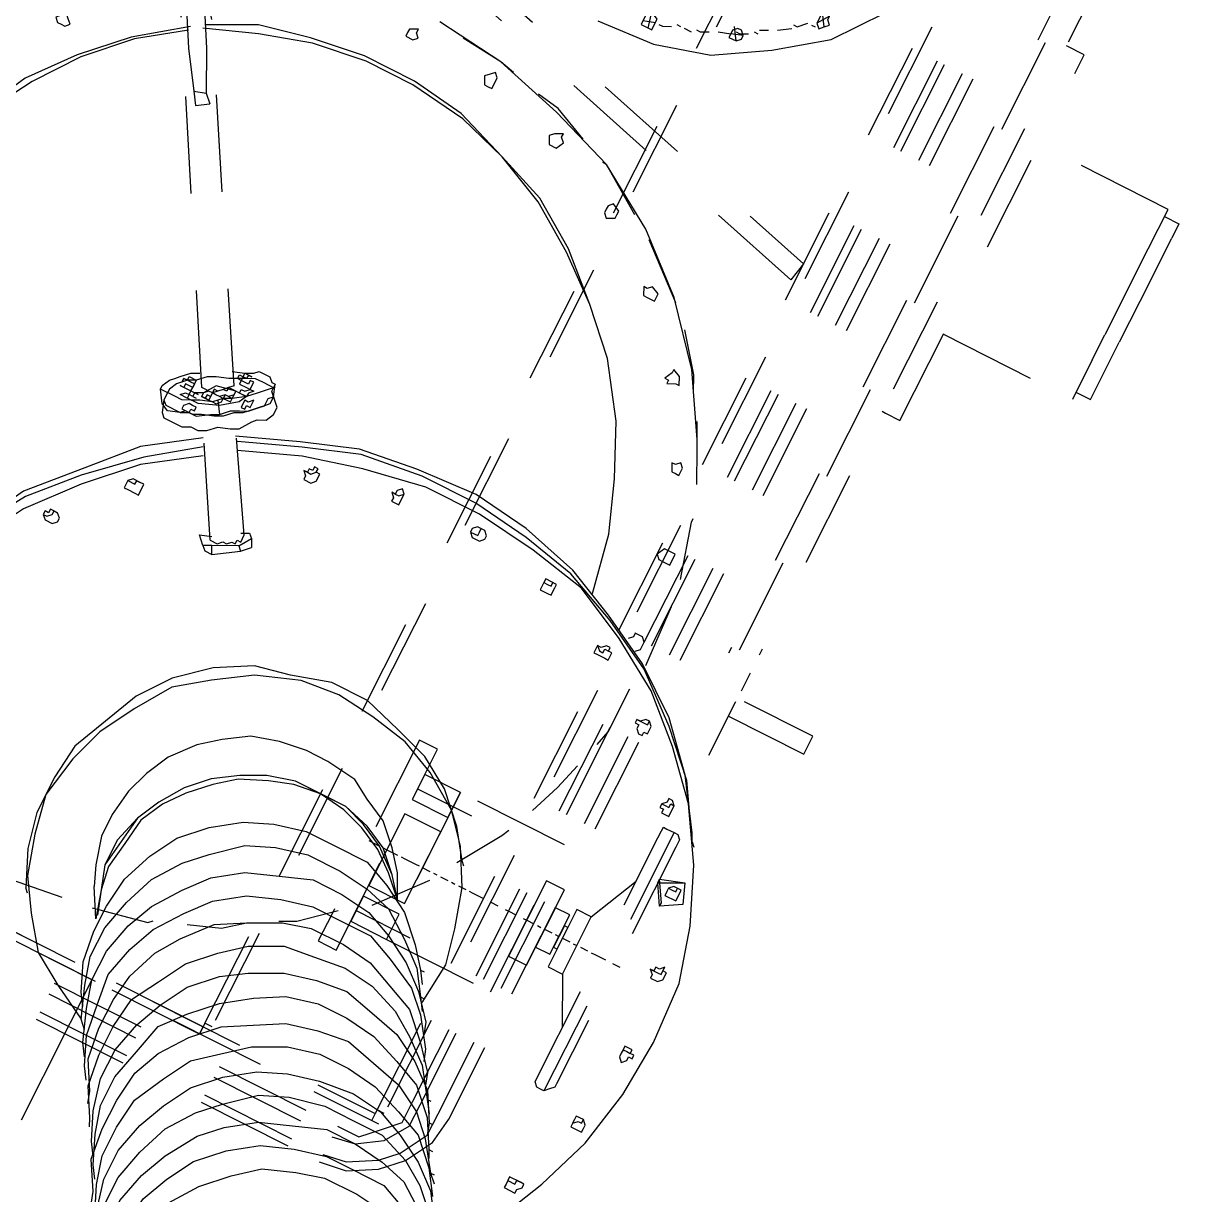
# Model space of a CAD drawing. Header units: metres. Extents: x 0 to 547597, y 0 to 1844684.
# Drawn here: x 543420.649 to 543421.859, y 1844510.722 to 1844511.928 of the extents above; entities that cross this region are included whole.
import ezdxf

# ---------------------------------------------------------------- set-up
doc = ezdxf.new("R2010")
doc.units = ezdxf.units.M
doc.linetypes.add('DASHED', pattern=[0.75, 0.5, -0.25])
doc.layers.add('5_Thep', color=4, linetype='Continuous')
doc.layers.add('TB220kVtuonglai', color=8, linetype='DASHED')

# ---------------------------------------------------------------- blocks, each defined once
blk = doc.blocks.new('MBA220-MB')
at = {"color": 1}
for points in [[(1099.4, 1475.5), (1115.9, 1475.5)], [(1099.4, 1458.9), (1099.4, 1475.5)], [(1165.5, 1475.5), (1115.9, 1475.5)], [(1165.5, 1475.5), (1235.8, 1475.5)], [(1301.9, 1475.5), (1235.8, 1475.5)], [(1301.9, 1458.9), (1301.9, 1475.5)], [(1136.6, 1458.9), (1091.1, 1458.9), (1091.1, 1310.1)], [(1165.5, 1458.9), (1136.6, 1458.9)], [(1165.5, 1458.9), (1235.8, 1458.9)], [(1264.7, 1458.9), (1235.8, 1458.9)], [(1264.7, 1458.9), (1310.1, 1458.9)], [(1310.1, 1310.1), (1310.1, 1458.9)], [(2393, 1272.9), (2339.2, 1306), (2277.3, 1334.9), (2219.4, 1355.6), (2157.4, 1368), (2095.4, 1372.1), (2029.3, 1368), (1971.4, 1351.5), (1913.6, 1326.7), (1859.8, 1293.6), (1814.4, 1252.3), (1773, 1206.8), (1740, 1153.1), (1711, 1095.2), (1698.6, 1033.2), (1690.4, 967.1), (1690.4, 905.1), (1702.8, 839), (1719.3, 777), (1744.1, 715)], [(1760.6, 1289.5), (1760.6, 1376.3), (1740, 1376.3), (1740, 1297.7)], [(2120.2, 1347.3), (2124.3, 1347.3), (2124.3, 1347.3), (2128.5, 1351.5), (2124.3, 1355.6), (2124.3, 1355.6), (2120.2, 1355.6), (2120.2, 1359.7), (2116.1, 1359.7), (2116.1, 1355.6), (2111.9, 1355.6), (2111.9, 1347.3), (2116.1, 1347.3), (2120.2, 1347.3)], [(2033.4, 1339.1), (2037.5, 1339.1), (2037.5, 1347.3), (2033.4, 1351.5), (2025.1, 1351.5), (2025.1, 1347.3), (2021, 1347.3), (2025.1, 1343.2), (2025.1, 1339.1), (2029.3, 1339.1), (2029.3, 1334.9), (2033.4, 1339.1)], [(2029.3, 1334.9), (2029.3, 1343.2), (2029.3, 1347.3), (2025.1, 1347.3)], [(2029.3, 1334.9), (2029.3, 1343.2), (2029.3, 1347.3), (2025.1, 1347.3)], [(2116.1, 1347.3), (2116.1, 1351.5), (2116.1, 1351.5), (2116.1, 1355.6), (2111.9, 1355.6)], [(2116.1, 1347.3), (2116.1, 1351.5), (2116.1, 1351.5), (2116.1, 1355.6), (2111.9, 1355.6)], [(2211.1, 1334.9), (2211.1, 1334.9), (2211.1, 1347.3), (2211.1, 1347.3), (2207, 1347.3), (2202.9, 1347.3), (2202.9, 1347.3), (2198.7, 1343.2), (2198.7, 1334.9), (2202.9, 1334.9), (2202.9, 1334.9), (2211.1, 1334.9)], [(1934.2, 1326.7), (1954.9, 1334.9), (1967.3, 1314.3), (1963.2, 1314.3)], [(2202.9, 1334.9), (2207, 1334.9), (2207, 1334.9), (2202.9, 1339.1), (2202.9, 1343.2), (2198.7, 1343.2)], [(2202.9, 1334.9), (2207, 1334.9), (2207, 1334.9), (2202.9, 1339.1), (2202.9, 1343.2), (2198.7, 1343.2)], [(1963.2, 1314.3), (1942.5, 1301.9), (1934.2, 1326.7)], [(1946.6, 1301.9), (1934.2, 1326.7), (1934.2, 1326.7)], [(1954.9, 1314.3), (1954.9, 1314.3), (1954.9, 1314.3), (1954.9, 1326.7), (1954.9, 1326.7), (1954.9, 1326.7), (1946.6, 1326.7), (1946.6, 1326.7), (1942.5, 1326.7), (1942.5, 1318.4), (1946.6, 1314.3), (1946.6, 1314.3), (1954.9, 1314.3)], [(1946.6, 1314.3), (1946.6, 1318.4), (1946.6, 1318.4), (1946.6, 1322.5), (1942.5, 1322.5)], [(1946.6, 1314.3), (1946.6, 1318.4), (1946.6, 1318.4), (1946.6, 1322.5), (1942.5, 1322.5)], [(1950.8, 1314.3), (1954.9, 1314.3), (1954.9, 1326.7), (1950.8, 1326.7), (1950.8, 1326.7), (1946.6, 1326.7)], [(1950.8, 1314.3), (1954.9, 1314.3), (1954.9, 1326.7), (1950.8, 1326.7), (1950.8, 1326.7), (1946.6, 1326.7)], [(1409.3, 1293.6), (1409.3, 1310.1), (987.8, 1310.1), (987.8, 1289.5)], [(1884.6, 1310.1), (1835, 1277.1), (1789.6, 1235.8), (1752.4, 1186.2), (1723.4, 1132.4), (1698.6, 1078.7), (1682.1, 1016.7), (1673.8, 954.7), (1678, 888.6), (1686.2, 826.6), (1706.9, 768.7), (1731.7, 706.7)], [(1892.9, 1314.3), (1839.2, 1281.2), (1797.8, 1239.9), (1756.5, 1190.3), (1727.6, 1136.6), (1702.8, 1078.7), (1690.4, 1020.8), (1682.1, 958.8), (1682.1, 896.8), (1690.4, 830.7), (1711, 772.9), (1735.8, 710.9)], [(1892.9, 1314.3), (1839.2, 1281.2), (1797.8, 1239.9), (1756.5, 1190.3), (1727.6, 1136.6), (1702.8, 1078.7), (1690.4, 1020.8), (1682.1, 958.8), (1682.1, 896.8), (1690.4, 830.7), (1711, 772.9), (1735.8, 710.9)], [(1892.9, 1314.3), (1884.6, 1310.1)], [(1892.9, 1314.3), (1897, 1318.4)], [(1967.3, 1314.3), (1946.6, 1301.9)], [(2293.8, 1301.9), (2297.9, 1301.9), (2297.9, 1314.3), (2293.8, 1314.3), (2289.7, 1318.4), (2285.5, 1318.4), (2285.5, 1314.3), (2285.5, 1314.3), (2285.5, 1301.9), (2293.8, 1301.9)], [(2289.7, 1301.9), (2289.7, 1310.1), (2285.5, 1310.1), (2285.5, 1314.3), (2285.5, 1314.3)], [(2289.7, 1301.9), (2289.7, 1310.1), (2285.5, 1310.1), (2285.5, 1314.3), (2285.5, 1314.3)], [(1892.9, 1293.6), (1892.9, 1293.6), (1892.9, 1297.7), (1897, 1301.9), (1905.3, 1301.9)], [(1905.3, 1301.9), (2178.1, 1301.9)], [(1946.6, 1301.9), (1942.5, 1301.9)], [(2041.7, 1297.7), (2041.7, 1306)], [(2178.1, 1301.9), (2182.2, 1301.9), (2186.3, 1297.7), (2190.5, 1293.6), (2190.5, 1293.6)], [(2624.4, 1004.3), (2595.5, 987.8), (2562.4, 983.6), (2529.4, 983.6), (2500.4, 987.8), (2467.4, 1000.2), (2438.4, 1020.8), (2413.6, 1045.6), (2393, 1070.4), (2380.6, 1103.5), (2372.3, 1132.4), (2372.3, 1169.6), (2376.4, 1202.7), (2384.7, 1231.6), (2401.2, 1260.5), (2426, 1285.3), (2450.8, 1301.9)], [(483.6, 1289.5), (1690.4, 1289.5)], [(1409.3, 1289.5), (1409.3, 1293.6)], [(1711, 1289.5), (1731.7, 1289.5)], [(1744.1, 1289.5), (1806.1, 1289.5)], [(1892.9, 1293.6), (2190.5, 1293.6)], [(1892.9, 1293.6), (1892.9, 1293.6)], [(1892.9, 1289.5), (1892.9, 1293.6)], [(1905.3, 1281.2), (1897, 1281.2), (1892.9, 1281.2), (1892.9, 1285.3), (1892.9, 1289.5)], [(2190.5, 1289.5), (2190.5, 1285.3), (2186.3, 1281.2), (2182.2, 1281.2), (1905.3, 1281.2)], [(2041.7, 1293.6), (2041.7, 1293.6)], [(2041.7, 1277.1), (2041.7, 1289.5)], [(2190.5, 1293.6), (2190.5, 1289.5)], [(2603.8, 987.8), (2574.8, 975.4), (2541.8, 971.2), (2508.7, 971.2), (2475.6, 975.4), (2446.7, 987.8), (2417.8, 1004.3), (2393, 1029.1), (2372.3, 1058), (2359.9, 1091.1), (2351.6, 1124.2), (2351.6, 1153.1), (2351.6, 1190.3), (2364, 1219.2), (2380.6, 1252.3), (2401.2, 1272.9), (2426, 1293.6)], [(1876.4, 1272.9), (1880.5, 1272.9), (1880.5, 1281.2), (1876.4, 1281.2), (1868.1, 1281.2), (1868.1, 1281.2), (1864, 1277.1), (1864, 1272.9), (1868.1, 1272.9), (1868.1, 1272.9), (1872.2, 1268.8), (1876.4, 1268.8), (1876.4, 1272.9)], [(1872.2, 1268.8), (1872.2, 1272.9), (1872.2, 1272.9), (1872.2, 1277.1), (1868.1, 1277.1), (1868.1, 1281.2)], [(1872.2, 1268.8), (1872.2, 1272.9), (1872.2, 1272.9), (1872.2, 1277.1), (1868.1, 1277.1), (1868.1, 1281.2)], [(2008.6, 1256.4), (1954.9, 1281.2)], [(2041.7, 1272.9), (2041.7, 1277.1)], [(2074.7, 1256.4), (2124.3, 1281.2)], [(2583.1, 975.4), (2550, 963), (2521.1, 954.7), (2488, 954.7), (2455, 963), (2426, 975.4), (2393, 996), (2372.3, 1016.7), (2351.6, 1045.6), (2339.2, 1078.7), (2326.8, 1111.8), (2326.8, 1144.8), (2331, 1177.9), (2339.2, 1206.8), (2359.9, 1235.8), (2380.6, 1260.5), (2405.4, 1281.2)], [(1694.5, 1268.8), (491.8, 1268.8)], [(496, 1260.5), (1702.8, 1260.5)], [(2041.7, 1260.5), (2041.7, 1268.8)], [(2558.3, 963), (2529.4, 950.6), (2500.4, 942.3), (2467.4, 942.3), (2434.3, 950.6), (2401.2, 963), (2372.3, 983.6), (2351.6, 1004.3), (2326.8, 1033.2), (2314.5, 1062.2), (2306.2, 1099.4), (2306.2, 1132.4), (2306.2, 1165.5), (2318.6, 1198.6), (2335.1, 1223.4), (2359.9, 1248.2), (2380.6, 1268.8)], [(2074.7, 1239.9), (2074.7, 1256.4), (2008.6, 1256.4), (2008.6, 1239.9), (2074.7, 1239.9)], [(2041.7, 1252.3), (2041.7, 1256.4)], [(2041.7, 1239.9), (2041.7, 1248.2)], [(2537.6, 950.6), (2508.7, 938.2), (2475.6, 929.9), (2442.6, 929.9), (2409.5, 938.2), (2380.6, 950.6), (2351.6, 967.1), (2326.8, 991.9), (2306.2, 1020.8), (2293.8, 1049.8), (2285.5, 1082.8), (2281.4, 1120), (2285.5, 1153.1), (2297.9, 1182), (2314.5, 1211), (2335.1, 1235.8), (2359.9, 1252.3)], [(2062.3, 1219.2), (2062.3, 1235.8), (2016.9, 1235.8), (2016.9, 1219.2), (2062.3, 1219.2)], [(2054.1, 1235.8), (2054.1, 1239.9), (2029.3, 1239.9), (2029.3, 1235.8), (2054.1, 1235.8)], [(2041.7, 1231.6), (2041.7, 1235.8)], [(2512.8, 938.2), (2483.9, 925.8), (2455, 917.5), (2421.9, 917.5), (2388.8, 921.6), (2355.8, 938.2), (2326.8, 954.7), (2306.2, 979.5), (2285.5, 1004.3), (2269, 1037.4), (2260.7, 1070.4), (2260.7, 1103.5), (2264.9, 1136.6), (2277.3, 1169.6), (2289.7, 1198.6), (2314.5, 1223.4), (2339.2, 1239.9)], [(2318.6, 1227.5), (2326.8, 1235.8)], [(1814.4, 1211), (1818.5, 1215.1), (1818.5, 1219.2), (1814.4, 1219.2), (1814.4, 1223.4), (1806.1, 1223.4), (1802, 1219.2), (1802, 1215.1), (1806.1, 1211), (1806.1, 1206.8), (1810.2, 1206.8), (1810.2, 1211), (1814.4, 1211)], [(2041.7, 1219.2), (2041.7, 1227.5)], [(2492.2, 925.8), (2463.2, 909.2), (2430.2, 905.1), (2397.1, 905.1), (2364, 909.2), (2335.1, 921.6), (2306.2, 942.3), (2281.4, 967.1), (2264.9, 996), (2248.3, 1025), (2240.1, 1058), (2235.9, 1091.1), (2244.2, 1124.2), (2252.5, 1157.2), (2269, 1186.2), (2289.7, 1206.8), (2318.6, 1227.5)], [(2318.6, 1227.5), (2318.6, 1231.6)], [(1161.4, 1219.2), (1033.2, 1219.2)], [(1351.5, 1219.2), (1223.4, 1219.2)], [(1541.6, 1219.2), (1413.5, 1219.2)], [(1731.7, 1219.2), (1607.7, 1219.2)], [(1926, 1219.2), (1797.8, 1219.2)], [(1806.1, 1206.8), (1806.1, 1219.2), (1806.1, 1219.2), (1806.1, 1219.2), (1802, 1219.2)], [(1806.1, 1206.8), (1806.1, 1219.2), (1806.1, 1219.2), (1806.1, 1219.2), (1802, 1219.2)], [(2116.1, 1219.2), (1987.9, 1219.2)], [(2083, 1198.6), (2083, 1219.2), (1996.2, 1219.2), (1996.2, 1198.6), (2083, 1198.6)], [(2041.7, 1211), (2041.7, 1215.1)], [(2260.7, 1219.2), (2178.1, 1219.2)], [(2467.4, 913.4), (2438.4, 901), (2409.5, 892.7), (2376.4, 892.7), (2343.4, 901), (2310.3, 909.2), (2285.5, 929.9), (2260.7, 954.7), (2240.1, 983.6), (2223.5, 1012.6), (2215.3, 1045.6), (2215.3, 1078.7), (2219.4, 1111.8), (2231.8, 1144.8), (2244.2, 1173.8), (2269, 1198.6), (2297.9, 1215.1)], [(2359.9, 1120), (2355.8, 1149), (2339.2, 1177.9), (2318.6, 1198.6), (2289.7, 1215.1), (2260.7, 1219.2)], [(2297.9, 1215.1), (2306.2, 1219.2)], [(2297.9, 1215.1), (2297.9, 1219.2)], [(1161.4, 1206.8), (1033.2, 1206.8)], [(1351.5, 1206.8), (1223.4, 1206.8)], [(1541.6, 1206.8), (1413.5, 1206.8)], [(1731.7, 1206.8), (1607.7, 1206.8)], [(1926, 1206.8), (1797.8, 1206.8)], [(2124.3, 1078.7), (2124.3, 1198.6), (1954.9, 1198.6), (1954.9, 1078.7), (2124.3, 1078.7)], [(2116.1, 1206.8), (1987.9, 1206.8)], [(2041.7, 1198.6), (2041.7, 1206.8)], [(2041.7, 1194.4), (2041.7, 1198.6)], [(2260.7, 1206.8), (2178.1, 1206.8)], [(2446.7, 901), (2417.8, 888.6), (2384.7, 880.3), (2351.6, 880.3), (2318.6, 888.6), (2289.7, 901), (2260.7, 917.5), (2235.9, 942.3), (2219.4, 967.1), (2202.9, 1000.2), (2194.6, 1033.2), (2190.5, 1066.3), (2198.7, 1099.4), (2207, 1132.4), (2223.5, 1161.4), (2244.2, 1186.2), (2273.1, 1202.7)], [(2252.5, 1190.3), (2264.9, 1198.6)], [(2351.6, 1120), (2347.5, 1144.8), (2331, 1173.8), (2314.5, 1190.3), (2285.5, 1206.8), (2260.7, 1206.8)], [(2273.1, 1202.7), (2285.5, 1206.8)], [(2273.1, 1202.7), (2273.1, 1206.8)], [(1752.4, 1190.3), (1686.2, 1186.2)], [(2426, 888.6), (2397.1, 872.1), (2364, 867.9), (2331, 867.9), (2297.9, 872.1), (2269, 888.6), (2240.1, 905.1), (2215.3, 929.9), (2194.6, 954.7), (2178.1, 987.8), (2173.9, 1020.8), (2169.8, 1053.9), (2173.9, 1087), (2186.3, 1120), (2202.9, 1144.8), (2223.5, 1169.6), (2252.5, 1190.3)], [(2252.5, 1190.3), (2252.5, 1194.4)], [(1161.4, 1186.2), (1033.2, 1186.2)], [(1161.4, 1177.9), (1033.2, 1177.9)], [(1351.5, 1186.2), (1223.4, 1186.2)], [(1351.5, 1177.9), (1223.4, 1177.9)], [(1541.6, 1186.2), (1413.5, 1186.2)], [(1541.6, 1177.9), (1413.5, 1177.9)], [(1657.3, 1182), (1599.5, 1165.5), (1595.3, 1165.5)], [(1731.7, 1186.2), (1607.7, 1186.2)], [(1731.7, 1177.9), (1607.7, 1177.9)], [(1744.1, 1173.8), (1740, 1177.9), (1731.7, 1177.9), (1727.6, 1173.8), (1727.6, 1165.5), (1731.7, 1165.5), (1735.8, 1161.4)], [(1847.4, 1182), (1830.9, 1186.2), (1781.3, 1186.2)], [(1926, 1186.2), (1797.8, 1186.2)], [(1926, 1177.9), (1797.8, 1177.9)], [(2116.1, 1186.2), (1987.9, 1186.2)], [(2116.1, 1177.9), (1987.9, 1177.9)], [(2041.7, 1177.9), (2041.7, 1186.2)], [(2041.7, 1173.8), (2041.7, 1177.9)], [(2401.2, 876.2), (2372.3, 859.7), (2339.2, 855.5), (2306.2, 855.5), (2277.3, 859.7), (2244.2, 872.1), (2219.4, 888.6), (2190.5, 913.4), (2173.9, 942.3), (2157.4, 975.4), (2149.1, 1004.3), (2149.1, 1041.5), (2153.3, 1074.6), (2165.7, 1103.5), (2178.1, 1132.4), (2202.9, 1157.2), (2227.7, 1177.9)], [(2260.7, 1186.2), (2178.1, 1186.2)], [(2260.7, 1177.9), (2178.1, 1177.9)], [(2227.7, 1177.9), (2240.1, 1182)], [(2227.7, 1177.9), (2227.7, 1177.9)], [(2331, 1120), (2326.8, 1144.8), (2310.3, 1169.6), (2285.5, 1186.2), (2260.7, 1186.2)], [(2318.6, 1120), (2318.6, 1144.8), (2302.1, 1161.4), (2285.5, 1177.9), (2260.7, 1177.9)], [(1649, 1157.2), (1649, 1165.5), (1636.6, 1165.5), (1636.6, 1157.2), (1636.6, 1153.1), (1644.9, 1149), (1649, 1153.1), (1649, 1157.2)], [(1649, 1157.2), (1649, 1165.5), (1636.6, 1165.5), (1636.6, 1157.2), (1636.6, 1153.1), (1644.9, 1149), (1649, 1153.1), (1649, 1157.2)], [(1938.4, 1153.1), (1905.3, 1165.5), (1876.4, 1173.8)], [(2041.7, 1157.2), (2041.7, 1165.5)], [(2380.6, 859.7), (2351.6, 847.3), (2318.6, 843.1), (2285.5, 839), (2252.5, 847.3), (2223.5, 859.7), (2194.6, 880.3), (2169.8, 901), (2149.1, 929.9), (2136.7, 963), (2128.5, 996), (2128.5, 1029.1), (2128.5, 1062.2), (2140.9, 1091.1), (2157.4, 1124.2), (2178.1, 1144.8), (2207, 1165.5)], [(2207, 1165.5), (2219.4, 1169.6)], [(2207, 1165.5), (2207, 1165.5)], [(1182, 847.3), (1177.9, 909.2), (1161.4, 967.1), (1128.3, 1020.8), (1091.1, 1070.4), (1041.5, 1107.6)], [(1033.2, 1157.2), (1161.4, 1157.2)], [(1223.4, 1157.2), (1351.5, 1157.2)], [(1413.5, 1157.2), (1541.6, 1157.2)], [(1562.3, 1153.1), (1529.2, 1136.6), (1504.4, 1124.2)], [(1607.7, 1157.2), (1731.7, 1157.2)], [(1764.8, 1136.6), (1764.8, 1140.7), (1764.8, 1140.7), (1764.8, 1149), (1764.8, 1149), (1764.8, 1153.1), (1756.5, 1153.1), (1756.5, 1149), (1752.4, 1149), (1752.4, 1144.8), (1756.5, 1140.7), (1756.5, 1136.6), (1764.8, 1136.6)], [(1797.8, 1157.2), (1926, 1157.2)], [(1987.9, 1157.2), (2116.1, 1157.2)], [(2041.7, 1153.1), (2041.7, 1153.1)], [(2359.9, 847.3), (2326.8, 834.9), (2297.9, 826.6), (2264.9, 826.6), (2231.8, 834.9), (2202.9, 847.3), (2173.9, 867.9), (2149.1, 888.6), (2128.5, 917.5), (2116.1, 950.6), (2103.7, 983.6), (2103.7, 1016.7), (2107.8, 1049.8), (2120.2, 1078.7), (2136.7, 1107.6), (2157.4, 1132.4), (2182.2, 1153.1)], [(2178.1, 1157.2), (2297.9, 1157.2), (2297.9, 1082.8)], [(2182.2, 1153.1), (2194.6, 1157.2)], [(2182.2, 1153.1), (2182.2, 1153.1)], [(2285.5, 1157.2), (2285.5, 1149), (2289.7, 1149)], [(1053.9, 111.6), (1033.2, 111.6), (1310.1, 1149), (1330.8, 1144.8), (1041.5, 70.3), (1041.5, -917.5), (1025, -917.5), (1025, -111.6)], [(1161.4, 1149), (1033.2, 1149)], [(1351.5, 1149), (1223.4, 1149)], [(1541.6, 1149), (1413.5, 1149)], [(1731.7, 1149), (1607.7, 1149)], [(1756.5, 1136.6), (1760.6, 1140.7), (1760.6, 1144.8), (1756.5, 1144.8), (1756.5, 1144.8), (1756.5, 1144.8), (1756.5, 1149), (1752.4, 1149)], [(1756.5, 1136.6), (1760.6, 1140.7), (1760.6, 1144.8), (1756.5, 1144.8), (1756.5, 1144.8), (1756.5, 1144.8), (1756.5, 1149), (1752.4, 1149)], [(1926, 1149), (1797.8, 1149)], [(2165.7, 1140.7), (2120.2, 1144.8), (2083, 1136.6), (2041.7, 1124.2), (2004.5, 1103.5), (1975.5, 1078.7), (1950.8, 1041.5), (1934.2, 1004.3), (1926, 963), (1921.8, 921.6), (1926, 880.3), (1942.5, 834.9), (1967.3, 797.7), (1992.1, 764.6), (2029.3, 739.8), (2066.5, 719.1), (2103.7, 706.7), (2149.1, 698.5), (2190.5, 706.7), (2231.8, 719.1), (2264.9, 739.8), (2297.9, 764.6), (2318.6, 797.7), (2339.2, 834.9)], [(2021, 1107.6), (1975.5, 1136.6), (1967.3, 1140.7)], [(2116.1, 1149), (1987.9, 1149)], [(2041.7, 1136.6), (2041.7, 1149)], [(2161.5, 1136.6), (2173.9, 1144.8)], [(2161.5, 1136.6), (2161.5, 1140.7)], [(2285.5, 1149), (2178.1, 1149)], [(2289.7, 1082.8), (2289.7, 1149), (2297.9, 1149)], [(1520.9, 1132.4), (1458.9, 1095.2), (1401.1, 1045.6), (1351.5, 987.8), (1310.1, 921.6), (1285.3, 851.4), (1264.7, 777), (1256.4, 702.6)], [(1562.3, 1128.3), (1562.3, 1132.4), (1554, 1132.4), (1549.9, 1128.3), (1554, 1124.2), (1554, 1120), (1562.3, 1124.2), (1562.3, 1128.3)], [(1562.3, 1128.3), (1562.3, 1132.4), (1554, 1132.4), (1549.9, 1128.3), (1554, 1124.2), (1554, 1120), (1562.3, 1124.2), (1562.3, 1128.3)], [(2041.7, 1132.4), (2041.7, 1136.6)], [(2041.7, 1120), (2041.7, 1128.3)], [(2339.2, 834.9), (2306.2, 822.5), (2277.3, 814.2), (2244.2, 814.2), (2211.1, 822.5), (2178.1, 834.9), (2149.1, 855.5), (2128.5, 876.2), (2103.7, 905.1), (2091.3, 934), (2083, 967.1), (2083, 1004.3), (2087.1, 1037.4), (2095.4, 1066.3), (2116.1, 1095.2), (2136.7, 1120), (2161.5, 1136.6)], [(2136.7, 1124.2), (2149.1, 1132.4)], [(2136.7, 1124.2), (2136.7, 1128.3)], [(2021, 1115.9), (2016.9, 1111.8)], [(2041.7, 1111.8), (2041.7, 1115.9)], [(2314.5, 822.5), (2285.5, 810.1), (2252.5, 805.9), (2223.5, 805.9), (2190.5, 810.1), (2157.4, 822.5), (2128.5, 839), (2103.7, 863.8), (2083, 892.7), (2070.6, 921.6), (2062.3, 954.7), (2062.3, 987.8), (2062.3, 1025), (2074.7, 1053.9), (2091.3, 1082.8), (2116.1, 1107.6), (2136.7, 1124.2)], [(2318.6, 983.6), (2318.6, 1120)], [(2331, 983.6), (2331, 1120)], [(2351.6, 983.6), (2351.6, 1120)], [(2359.9, 983.6), (2359.9, 1120)], [(1711, 1107.6), (1649, 1095.2), (1595.3, 1074.6), (1541.6, 1049.8), (1487.9, 1012.6), (1446.5, 971.2), (1405.2, 925.8), (1372.1, 876.2), (1351.5, 822.5), (1330.8, 764.6), (1322.5, 706.7), (1322.5, 648.9), (1330.8, 591), (1343.2, 537.3), (1368, 487.7)], [(1711, 1107.6), (1649, 1095.2), (1595.3, 1074.6), (1541.6, 1049.8), (1487.9, 1012.6), (1446.5, 971.2), (1409.3, 925.8), (1376.3, 876.2), (1351.5, 822.5), (1334.9, 768.7), (1326.7, 706.7), (1326.7, 653), (1334.9, 595.1), (1351.5, 541.4), (1372.1, 487.7)], [(1479.6, 1107.6), (1463.1, 1099.4), (1425.9, 1070.4)], [(2016.9, 1111.8), (1987.9, 1091.1), (1959, 1062.2), (1938.4, 1029.1), (1926, 991.9), (1913.6, 950.6), (1913.6, 909.2), (1926, 867.9), (1934.2, 830.7), (1954.9, 793.5), (1983.8, 760.5), (2016.9, 735.7), (2054.1, 719.1), (2091.3, 702.6), (2128.5, 698.5), (2169.8, 698.5), (2207, 706.7), (2244.2, 723.3)], [(2041.7, 1099.4), (2041.7, 1107.6)], [(1483.7, 1078.7), (1479.6, 1087), (1479.6, 1091.1), (1471.3, 1087), (1467.2, 1078.7), (1471.3, 1078.7), (1479.6, 1074.6), (1479.6, 1078.7), (1483.7, 1078.7)], [(1971.4, 1037.4), (1971.4, 1099.4)], [(2041.7, 1091.1), (2041.7, 1095.2)], [(2099.5, 1049.8), (2049.9, 1091.1)], [(2111.9, 1037.4), (2111.9, 1099.4)], [(1983.8, 1037.4), (1983.8, 1078.7), (1954.9, 1078.7), (1954.9, 1037.4), (1983.8, 1037.4)], [(2083, 1037.4), (2083, 1078.7), (2000.3, 1078.7), (2000.3, 1037.4), (2083, 1037.4)], [(2041.7, 1078.7), (2041.7, 1087)], [(2124.3, 1037.4), (2124.3, 1078.7), (2095.4, 1078.7), (2095.4, 1037.4), (2124.3, 1037.4)], [(1731.7, 1058), (1731.7, 1058), (1731.7, 1058), (1731.7, 1066.3), (1731.7, 1066.3), (1731.7, 1070.4), (1727.6, 1070.4), (1727.6, 1070.4), (1723.4, 1070.4), (1723.4, 1070.4), (1719.3, 1070.4), (1719.3, 1058), (1723.4, 1058), (1731.7, 1058)], [(1723.4, 1058), (1723.4, 1062.2), (1723.4, 1066.3), (1719.3, 1066.3)], [(1723.4, 1058), (1723.4, 1062.2), (1723.4, 1066.3), (1719.3, 1066.3)], [(2083, 1070.4), (2062.3, 1049.8), (2045.8, 1029.1), (2033.4, 1004.3), (2025.1, 979.5), (2021, 950.6), (2025.1, 921.6), (2033.4, 896.8), (2045.8, 867.9), (2062.3, 847.3), (2083, 826.6), (2103.7, 810.1), (2128.5, 797.7), (2157.4, 793.5), (2186.3, 789.4), (2211.1, 793.5), (2235.9, 801.8)], [(2083, 1070.4), (2062.3, 1053.9), (2041.7, 1029.1), (2029.3, 1004.3), (2021, 979.5), (2021, 950.6), (2021, 921.6), (2029.3, 892.7), (2041.7, 867.9), (2058.2, 843.1), (2078.9, 822.5), (2103.7, 805.9), (2128.5, 793.5), (2157.4, 789.4), (2186.3, 785.3), (2211.1, 793.5), (2235.9, 801.8)], [(2083, 1070.4), (2062.3, 1053.9), (2041.7, 1033.2), (2029.3, 1008.4), (2021, 979.5), (2021, 954.7), (2021, 921.6), (2029.3, 892.7), (2041.7, 867.9), (2058.2, 843.1), (2078.9, 822.5), (2103.7, 805.9), (2128.5, 793.5), (2157.4, 785.3), (2186.3, 785.3), (2211.1, 793.5), (2240.1, 801.8)], [(2041.7, 1070.4), (2041.7, 1074.6)], [(2041.7, 1058), (2041.7, 1070.4)], [(2083, 1070.4), (2058.2, 1058)], [(1070.4, 1058), (1082.8, 1049.8), (1087, 1053.9), (1082.8, 1058), (1078.7, 1062.2), (1074.6, 1058), (1070.4, 1058), (1070.4, 1049.8), (1074.6, 1049.8), (1082.8, 1049.8)], [(1082.8, 1058), (1070.4, 1049.8)], [(2058.2, 1058), (2037.5, 1041.5), (2016.9, 1020.8), (2004.5, 996), (1992.1, 975.4), (1987.9, 942.3), (1987.9, 917.5), (1992.1, 888.6), (2000.3, 859.7), (2016.9, 834.9), (2033.4, 814.2), (2058.2, 793.5), (2083, 781.1), (2107.8, 772.9), (2136.7, 768.7), (2161.5, 768.7), (2190.5, 777), (2211.1, 785.3)], [(2041.7, 1053.9), (2041.7, 1058)], [(1087, 1045.6), (1087, 1049.8)], [(1095.2, 1033.2), (1087, 1041.5)], [(1405.2, 1049.8), (1359.7, 996)], [(2041.7, 1037.4), (2041.7, 1049.8)], [(1095.2, 1029.1), (1095.2, 1033.2)], [(1107.6, 1016.7), (1099.4, 1029.1)], [(1413.5, 1020.8), (1413.5, 1029.1), (1405.2, 1029.1), (1401.1, 1020.8), (1405.2, 1016.7), (1405.2, 1012.6), (1413.5, 1016.7), (1413.5, 1020.8)], [(2157.4, 1016.7), (2157.4, 1037.4), (1926, 1037.4), (1926, 1016.7), (2157.4, 1016.7)], [(2041.7, 1033.2), (2041.7, 1037.4)], [(2041.7, 1016.7), (2041.7, 1029.1)], [(2157.4, 971.2), (2149.1, 987.8), (2120.2, 1020.8)], [(2289.7, 892.7), (2289.7, 1020.8)], [(2297.9, 1020.8), (2297.9, 892.7)], [(1107.6, 1016.7), (1107.6, 1016.7)], [(1115.9, 1000.2), (1111.8, 1008.4)], [(2120.2, 1016.7), (2136.7, 1016.7)], [(1120, 996), (1120, 1000.2)], [(1128.3, 983.6), (1124.2, 991.9)], [(1128.3, 987.8), (1132.4, 975.4), (1136.6, 975.4), (1136.6, 983.6), (1132.4, 987.8), (1128.3, 987.8), (1124.2, 983.6), (1124.2, 979.5), (1128.3, 975.4), (1132.4, 975.4)], [(1136.6, 983.6), (1124.2, 975.4)], [(1128.3, 979.5), (1128.3, 983.6)], [(1711, 967.1), (1715.2, 971.2), (1715.2, 979.5), (1711, 983.6), (1706.9, 983.6), (1702.8, 979.5), (1702.8, 971.2), (1706.9, 967.1), (1711, 967.1)], [(1136.6, 963), (1132.4, 975.4)], [(1343.2, 971.2), (1310.1, 921.6), (1310.1, 917.5)], [(1711, 967.1), (1711, 975.4), (1706.9, 975.4), (1702.8, 975.4)], [(1711, 967.1), (1711, 975.4), (1706.9, 975.4), (1702.8, 975.4)], [(1033.2, 958.8), (1161.4, 958.8)], [(1136.6, 963), (1136.6, 963)], [(1223.4, 958.8), (1351.5, 958.8)], [(1413.5, 958.8), (1541.6, 958.8)], [(1607.7, 958.8), (1731.7, 958.8)], [(1764.8, 686.1), (1802, 632.3), (1847.4, 586.9), (1897, 545.5), (1954.9, 512.5), (2012.7, 483.6), (2074.7, 471.2), (2136.7, 462.9), (2202.9, 462.9), (2260.7, 475.3), (2318.6, 496), (2376.4, 529), (2426, 562.1), (2467.4, 607.5), (2504.6, 657.1), (2533.5, 715), (2554.2, 772.9), (2566.6, 834.9), (2570.7, 901), (2562.4, 967.1)], [(1797.8, 958.8), (1926, 958.8)], [(1987.9, 958.8), (2116.1, 958.8)], [(2178.1, 958.8), (2297.9, 958.8)], [(2285.5, 958.8), (2285.5, 950.6), (2289.7, 950.6)], [(1161.4, 950.6), (1033.2, 950.6)], [(1144.8, 946.4), (1140.7, 954.7)], [(1144.8, 942.3), (1144.8, 946.4)], [(1351.5, 950.6), (1223.4, 950.6)], [(1359.7, 946.4), (1355.6, 954.7), (1351.5, 954.7), (1347.3, 954.7), (1343.2, 946.4), (1347.3, 942.3), (1351.5, 942.3), (1355.6, 942.3), (1359.7, 946.4)], [(1541.6, 950.6), (1413.5, 950.6)], [(1731.7, 950.6), (1607.7, 950.6)], [(1926, 950.6), (1797.8, 950.6)], [(2116.1, 950.6), (1987.9, 950.6)], [(2285.5, 950.6), (2178.1, 950.6)], [(2289.7, 950.6), (2297.9, 950.6)], [(2297.9, -950.6), (2297.9, 950.6), (2289.7, 950.6), (2289.7, -950.6), (2297.9, -950.6)], [(1149, 929.9), (1149, 938.2)], [(2202.9, 888.6), (2190.5, 921.6), (2173.9, 942.3)], [(1149, 921.6), (1149, 925.8)], [(2318.6, 793.5), (2318.6, 921.6)], [(2331, 793.5), (2331, 921.6)], [(2351.6, 793.5), (2351.6, 921.6)], [(2359.9, 793.5), (2359.9, 921.6)], [(2479.8, 921.6), (2467.4, 913.4)], [(2504.6, 929.9), (2492.2, 925.8)], [(1157.2, 909.2), (1153.1, 917.5)], [(1157.2, 905.1), (1157.2, 909.2)], [(2459.1, 909.2), (2446.7, 901)], [(1157.2, 901), (1161.4, 888.6), (1165.5, 888.6), (1165.5, 901), (1161.4, 901), (1153.1, 901), (1149, 892.7), (1153.1, 888.6), (1161.4, 888.6)], [(1165.5, 896.8), (1149, 892.7)], [(1297.7, 888.6), (1281.2, 851.4), (1277.1, 826.6)], [(1715.2, 880.3), (1719.3, 880.3), (1719.3, 888.6), (1715.2, 888.6), (1706.9, 888.6), (1706.9, 888.6), (1702.8, 884.5), (1706.9, 880.3), (1706.9, 880.3), (1711, 880.3), (1711, 876.2), (1715.2, 880.3)], [(1711, 880.3), (1711, 880.3), (1711, 884.5), (1706.9, 888.6)], [(1711, 880.3), (1711, 880.3), (1711, 884.5), (1706.9, 888.6)], [(2434.3, 892.7), (2426, 888.6), (2426, 888.6)], [(1318.4, 867.9), (1318.4, 867.9), (1310.1, 872.1), (1306, 867.9), (1301.9, 867.9), (1306, 859.7), (1310.1, 855.5), (1318.4, 859.7), (1318.4, 867.9)], [(2413.6, 880.3), (2401.2, 876.2)], [(2393, 867.9), (2380.6, 859.7)], [(2231.8, 793.5), (2219.4, 851.4), (2215.3, 855.5)], [(2372.3, 855.5), (2359.9, 847.3)], [(2347.5, 843.1), (2339.2, 834.9)], [(2289.7, 702.6), (2289.7, 830.7)], [(2297.9, 830.7), (2297.9, 702.6)], [(2297.9, 826.6), (2297.9, 760.5)], [(2297.9, 826.6), (2430.2, 826.6)], [(2326.8, 830.7), (2314.5, 822.5)], [(2359.9, 826.6), (2574.8, 826.6)], [(1735.8, 789.4), (1740, 789.4), (1740, 797.7), (1735.8, 801.8), (1727.6, 801.8), (1727.6, 797.7), (1723.4, 797.7), (1723.4, 793.5), (1727.6, 793.5), (1727.6, 789.4), (1731.7, 789.4), (1731.7, 785.3), (1735.8, 789.4)], [(2240.1, 801.8), (2211.1, 785.3)], [(1268.8, 793.5), (1264.7, 777), (1260.5, 731.5)], [(1731.7, 785.3), (1731.7, 789.4), (1731.7, 793.5), (1731.7, 793.5), (1731.7, 793.5), (1727.6, 797.7), (1723.4, 797.7)], [(1731.7, 785.3), (1731.7, 789.4), (1731.7, 793.5), (1731.7, 793.5), (1731.7, 793.5), (1727.6, 797.7), (1723.4, 797.7)], [(1293.6, 777), (1293.6, 781.1), (1285.3, 781.1), (1281.2, 781.1), (1277.1, 777), (1281.2, 772.9), (1285.3, 768.7), (1293.6, 772.9), (1293.6, 777)], [(1814.4, 764.6), (1818.5, 768.7)], [(1818.5, 756.3), (1814.4, 764.6)], [(1830.9, 760.5), (1818.5, 768.7), (1826.8, 772.9)], [(1830.9, 760.5), (1835, 764.6), (1826.8, 772.9)], [(1851.6, 739.8), (1835, 764.6)], [(1818.5, 760.5), (1723.4, 702.6)], [(1839.2, 731.5), (1839.2, 739.8), (1835, 743.9), (1835, 748.1), (1830.9, 752.2), (1830.9, 752.2), (1830.9, 756.3), (1826.8, 756.3), (1826.8, 760.5), (1818.5, 760.5)], [(1830.9, 760.5), (1843.3, 735.7)], [(2244.2, 698.5), (2235.9, 760.5)], [(1843.3, 735.7), (1847.4, 727.4), (1851.6, 731.5), (1851.6, 739.8), (1843.3, 735.7)], [(1744.1, 628.2), (1748.2, 632.3), (1748.2, 653), (1744.1, 661.3), (1744.1, 669.5), (1740, 677.8), (1731.7, 686.1), (1727.6, 698.5), (1723.4, 706.7), (1711, 715), (1706.9, 719.1), (1702.8, 727.4), (1694.5, 731.5), (1686.2, 731.5), (1673.8, 719.1)], [(1839.2, 731.5), (1740, 673.7)], [(1847.4, 727.4), (1839.2, 719.1), (1835, 731.5)], [(2248.3, 727.4), (2244.2, 723.3)], [(1673.8, 673.7), (1669.7, 686.1), (1665.6, 694.3), (1661.4, 698.5), (1661.4, 710.9), (1665.6, 715), (1665.6, 719.1), (1669.7, 719.1), (1673.8, 715), (1682.1, 706.7), (1686.2, 702.6), (1690.4, 698.5), (1698.6, 686.1), (1702.8, 677.8), (1711, 669.5), (1715.2, 657.1), (1719.3, 648.9), (1723.4, 640.6), (1723.4, 632.3), (1723.4, 615.8), (1719.3, 615.8), (1711, 619.9), (1706.9, 624.1), (1702.8, 628.2), (1694.5, 636.5), (1690.4, 644.7)], [(1673.8, 673.7), (1669.7, 686.1), (1665.6, 694.3), (1661.4, 698.5), (1661.4, 710.9), (1665.6, 715), (1665.6, 719.1), (1669.7, 719.1), (1673.8, 715), (1682.1, 706.7), (1686.2, 702.6), (1690.4, 698.5), (1698.6, 686.1), (1702.8, 677.8), (1711, 669.5), (1715.2, 657.1), (1719.3, 648.9), (1723.4, 640.6), (1723.4, 632.3), (1723.4, 615.8), (1719.3, 615.8), (1711, 619.9), (1706.9, 624.1), (1702.8, 628.2), (1694.5, 636.5), (1690.4, 644.7)], [(1678, 723.3), (1665.6, 719.1)], [(1678, 723.3), (1665.6, 719.1)], [(1673.8, 719.1), (1669.7, 719.1), (1669.7, 715), (1669.7, 706.7), (1669.7, 698.5), (1673.8, 690.2), (1678, 681.9), (1682.1, 673.7), (1686.2, 661.3), (1690.4, 653), (1698.6, 644.7), (1702.8, 636.5), (1711, 628.2), (1719.3, 624.1), (1723.4, 624.1), (1731.7, 624.1), (1731.7, 624.1), (1735.8, 628.2), (1735.8, 644.7), (1731.7, 653), (1731.7, 661.3), (1723.4, 673.7), (1719.3, 681.9), (1711, 690.2), (1706.9, 698.5), (1702.8, 706.7), (1694.5, 715), (1690.4, 719.1), (1682.1, 719.1), (1678, 723.3), (1673.8, 719.1)], [(1678, 723.3), (1686.2, 723.3), (1690.4, 719.1), (1694.5, 715), (1702.8, 706.7), (1706.9, 702.6), (1711, 694.3), (1719.3, 686.1), (1723.4, 677.8), (1727.6, 665.4), (1731.7, 657.1), (1731.7, 648.9), (1735.8, 644.7), (1740, 632.3), (1740, 632.3), (1735.8, 624.1)], [(1678, 723.3), (1686.2, 723.3), (1690.4, 719.1), (1694.5, 715), (1702.8, 706.7), (1706.9, 702.6), (1711, 694.3), (1719.3, 686.1), (1723.4, 677.8), (1727.6, 665.4), (1731.7, 657.1), (1731.7, 648.9), (1735.8, 644.7), (1740, 632.3), (1740, 632.3), (1735.8, 624.1)], [(1682.1, 702.6), (1686.2, 698.5), (1686.2, 698.5), (1690.4, 698.5), (1690.4, 690.2), (1686.2, 690.2), (1686.2, 694.3), (1682.1, 698.5), (1682.1, 698.5), (1682.1, 698.5), (1682.1, 702.6), (1682.1, 702.6)], [(1682.1, 702.6), (1686.2, 698.5), (1686.2, 698.5), (1690.4, 698.5), (1690.4, 690.2), (1686.2, 690.2), (1686.2, 694.3), (1682.1, 698.5), (1682.1, 698.5), (1682.1, 698.5), (1682.1, 702.6), (1682.1, 702.6)], [(1690.4, 706.7), (1690.4, 706.7), (1694.5, 702.6), (1694.5, 698.5), (1698.6, 698.5), (1702.8, 698.5), (1702.8, 702.6), (1698.6, 702.6), (1698.6, 706.7), (1690.4, 706.7)], [(1285.3, 686.1), (1285.3, 686.1), (1281.2, 690.2), (1277.1, 686.1), (1272.9, 686.1), (1277.1, 677.8), (1281.2, 677.8), (1285.3, 677.8), (1285.3, 686.1)], [(1669.7, 694.3), (1669.7, 694.3), (1669.7, 690.2), (1673.8, 690.2), (1673.8, 686.1), (1678, 686.1), (1678, 681.9), (1673.8, 681.9), (1673.8, 686.1), (1669.7, 686.1), (1669.7, 686.1), (1669.7, 686.1), (1669.7, 694.3)], [(1669.7, 694.3), (1669.7, 694.3), (1669.7, 690.2), (1673.8, 690.2), (1673.8, 686.1), (1678, 686.1), (1678, 681.9), (1673.8, 681.9), (1673.8, 686.1), (1669.7, 686.1), (1669.7, 686.1), (1669.7, 686.1), (1669.7, 694.3)], [(1673.8, 698.5), (1673.8, 694.3), (1678, 694.3), (1678, 686.1), (1682.1, 686.1), (1682.1, 686.1), (1682.1, 694.3), (1682.1, 694.3), (1682.1, 698.5), (1678, 698.5), (1678, 698.5), (1673.8, 698.5)], [(1690.4, 698.5), (1690.4, 698.5), (1698.6, 694.3), (1711, 677.8), (1719.3, 657.1), (1719.3, 644.7)], [(1690.4, 694.3), (1690.4, 698.5)], [(1690.4, 694.3), (1690.4, 690.2), (1690.4, 686.1), (1694.5, 665.4), (1706.9, 657.1), (1711, 648.9), (1715.2, 648.9)], [(1686.2, 681.9), (1359.7, 491.8), (1339.1, 475.3), (1330.8, 454.6), (1322.5, 434)], [(1686.2, 681.9), (1359.7, 491.8), (1339.1, 475.3), (1330.8, 454.6), (1322.5, 434)], [(1686.2, 681.9), (1690.4, 677.8), (1690.4, 677.8), (1690.4, 677.8), (1694.5, 673.7), (1698.6, 669.5), (1698.6, 665.4), (1702.8, 665.4), (1702.8, 661.3), (1702.8, 657.1), (1702.8, 653), (1702.8, 653)], [(1686.2, 681.9), (1690.4, 677.8), (1690.4, 677.8), (1690.4, 677.8), (1694.5, 673.7), (1698.6, 669.5), (1698.6, 665.4), (1702.8, 665.4), (1702.8, 661.3), (1702.8, 657.1), (1702.8, 653), (1702.8, 653)], [(1694.5, 686.1), (1694.5, 686.1), (1690.4, 686.1), (1690.4, 677.8), (1694.5, 677.8), (1694.5, 673.7), (1698.6, 669.5), (1702.8, 665.4), (1702.8, 665.4), (1702.8, 661.3), (1706.9, 657.1), (1711, 657.1), (1711, 657.1), (1711, 657.1), (1711, 665.4), (1711, 669.5), (1711, 673.7), (1706.9, 677.8), (1706.9, 677.8), (1702.8, 677.8), (1702.8, 681.9), (1702.8, 686.1), (1698.6, 686.1), (1698.6, 686.1), (1694.5, 686.1)], [(1698.6, 686.1), (1694.5, 686.1), (1698.6, 681.9), (1698.6, 677.8), (1702.8, 673.7), (1702.8, 669.5), (1702.8, 665.4), (1706.9, 665.4), (1706.9, 661.3), (1711, 661.3), (1711, 657.1), (1711, 657.1)], [(1702.8, 686.1), (1698.6, 686.1), (1698.6, 677.8), (1702.8, 677.8), (1702.8, 673.7), (1702.8, 669.5), (1702.8, 665.4), (1706.9, 665.4), (1706.9, 665.4), (1711, 665.4), (1711, 661.3), (1711, 661.3)], [(1706.9, 673.7), (1719.3, 681.9)], [(1706.9, 673.7), (1719.3, 681.9)], [(1756.5, 681.9), (1793.7, 632.3), (1839.2, 582.7), (1884.6, 541.4), (1938.4, 508.4), (2000.3, 483.6), (2058.2, 467), (2120.2, 458.8), (2178.1, 458.8), (2240.1, 471.2), (2297.9, 487.7), (2351.6, 516.6)], [(1756.5, 681.9), (1793.7, 632.3), (1839.2, 582.7), (1884.6, 541.4), (1938.4, 508.4), (2000.3, 483.6), (2058.2, 467), (2120.2, 458.8), (2178.1, 458.8), (2240.1, 471.2), (2297.9, 487.7), (2351.6, 516.6)], [(1748.2, 677.8), (1785.4, 624.1), (1830.9, 582.7), (1880.5, 537.3), (1934.2, 508.4), (1992.1, 483.6), (2054.1, 462.9), (2116.1, 454.6), (2173.9, 454.6), (2231.8, 462.9), (2293.8, 483.6), (2347.5, 508.4), (2351.6, 516.6)], [(1723.4, 657.1), (1723.4, 653), (1723.4, 653), (1723.4, 648.9), (1727.6, 644.7), (1731.7, 644.7), (1731.7, 653), (1727.6, 653), (1727.6, 657.1), (1723.4, 657.1), (1723.4, 657.1), (1723.4, 657.1)], [(1702.8, 653), (1372.1, 462.9), (1359.7, 450.5), (1359.7, 434)], [(1702.8, 653), (1372.1, 462.9), (1359.7, 450.5), (1359.7, 434)], [(1698.6, 644.7), (1702.8, 644.7), (1702.8, 640.6), (1702.8, 636.5), (1702.8, 632.3), (1706.9, 632.3), (1706.9, 632.3), (1702.8, 632.3), (1702.8, 632.3), (1702.8, 636.5), (1698.6, 636.5), (1698.6, 644.7)], [(1698.6, 644.7), (1702.8, 644.7), (1702.8, 640.6), (1702.8, 636.5), (1702.8, 632.3), (1706.9, 632.3), (1706.9, 632.3), (1702.8, 632.3), (1702.8, 632.3), (1702.8, 636.5), (1698.6, 636.5), (1698.6, 644.7)], [(1706.9, 644.7), (1702.8, 644.7), (1702.8, 644.7), (1706.9, 644.7), (1706.9, 636.5), (1711, 636.5), (1711, 632.3), (1711, 632.3), (1711, 644.7), (1711, 644.7), (1711, 644.7), (1706.9, 644.7)], [(1711, 653), (1711, 648.9), (1715.2, 648.9), (1715.2, 644.7), (1719.3, 644.7), (1719.3, 636.5), (1715.2, 640.6), (1715.2, 644.7), (1711, 644.7), (1711, 653)], [(1711, 653), (1711, 648.9), (1715.2, 648.9), (1715.2, 644.7), (1719.3, 644.7), (1719.3, 636.5), (1715.2, 640.6), (1715.2, 644.7), (1711, 644.7), (1711, 653)], [(1715.2, 648.9), (1715.2, 653)], [(1830.9, 628.2), (1830.9, 632.3), (1830.9, 632.3), (1830.9, 640.6), (1830.9, 640.6), (1830.9, 644.7), (1818.5, 644.7), (1818.5, 640.6), (1818.5, 640.6), (1818.5, 632.3), (1818.5, 632.3), (1822.6, 628.2), (1830.9, 628.2)], [(1822.6, 628.2), (1822.6, 636.5), (1818.5, 636.5), (1818.5, 640.6), (1818.5, 640.6)], [(1822.6, 628.2), (1822.6, 636.5), (1818.5, 636.5), (1818.5, 640.6), (1818.5, 640.6)], [(1735.8, 624.1), (1723.4, 615.8)], [(1735.8, 624.1), (1723.4, 615.8)], [(1731.7, 624.1), (1744.1, 628.2)], [(1892.9, 566.2), (1897, 570.3), (1897, 578.6), (1892.9, 582.7), (1888.8, 582.7), (1884.6, 578.6), (1884.6, 570.3), (1888.8, 570.3), (1888.8, 566.2), (1892.9, 566.2)], [(1892.9, 566.2), (1892.9, 570.3), (1888.8, 574.5), (1884.6, 574.5), (1884.6, 578.6)], [(1892.9, 566.2), (1892.9, 570.3), (1888.8, 574.5), (1884.6, 574.5), (1884.6, 578.6)], [(1359.7, 483.6), (1388.7, 500.1), (1430, 520.8), (1438.3, 529)], [(1368, 467), (1396.9, 483.6), (1434.1, 508.4), (1430, 520.8)], [(1434.1, 508.4), (1446.5, 516.6), (1438.3, 529)], [(1376.3, 475.3), (1413.5, 425.7), (1454.8, 384.4), (1500.3, 347.2), (1558.1, 318.2), (1616, 297.6), (1678, 285.2), (1740, 285.2), (1802, 293.4), (1864, 305.8), (1926, 330.6), (1979.7, 363.7)], [(1380.4, 475.3), (1413.5, 429.8), (1454.8, 388.5), (1500.3, 355.4), (1549.9, 326.5), (1607.7, 305.8), (1661.4, 293.4), (1723.4, 285.2), (1781.3, 289.3), (1839.2, 301.7), (1901.2, 322.4), (1954.9, 347.2)], [(1434.1, 355.4), (1434.1, 359.6), (1430, 363.7), (1425.9, 359.6), (1421.7, 355.4), (1425.9, 351.3), (1430, 347.2), (1434.1, 351.3), (1434.1, 355.4)]]:
    blk.add_lwpolyline(points, dxfattribs=at)
blk = doc.blocks.new('mb moiTQK')
at = {"layer": 'TB220kVtuonglai', "ltscale": 3000, "xscale": 0.001, "yscale": 0.001, "zscale": 0.001}
blk.add_blockref('MBA220-MB', (-20.0517, -82.5102), dxfattribs=at)
blk = doc.blocks.new('ACAD-DinhViTuyenDz220kV')
blk.add_circle((543470.1879, 1844560.0696), 117.5514)
at = {"layer": '5_Thep', "rotation": 243.2403583287449}
blk.add_blockref('mb moiTQK', (543485.661, 1844458.313), dxfattribs=at)

msp = doc.modelspace()

# ---------------------------------------------------------------- block references
msp.add_blockref('ACAD-DinhViTuyenDz220kV', (0, 0))

doc.saveas('drawing.dxf')
